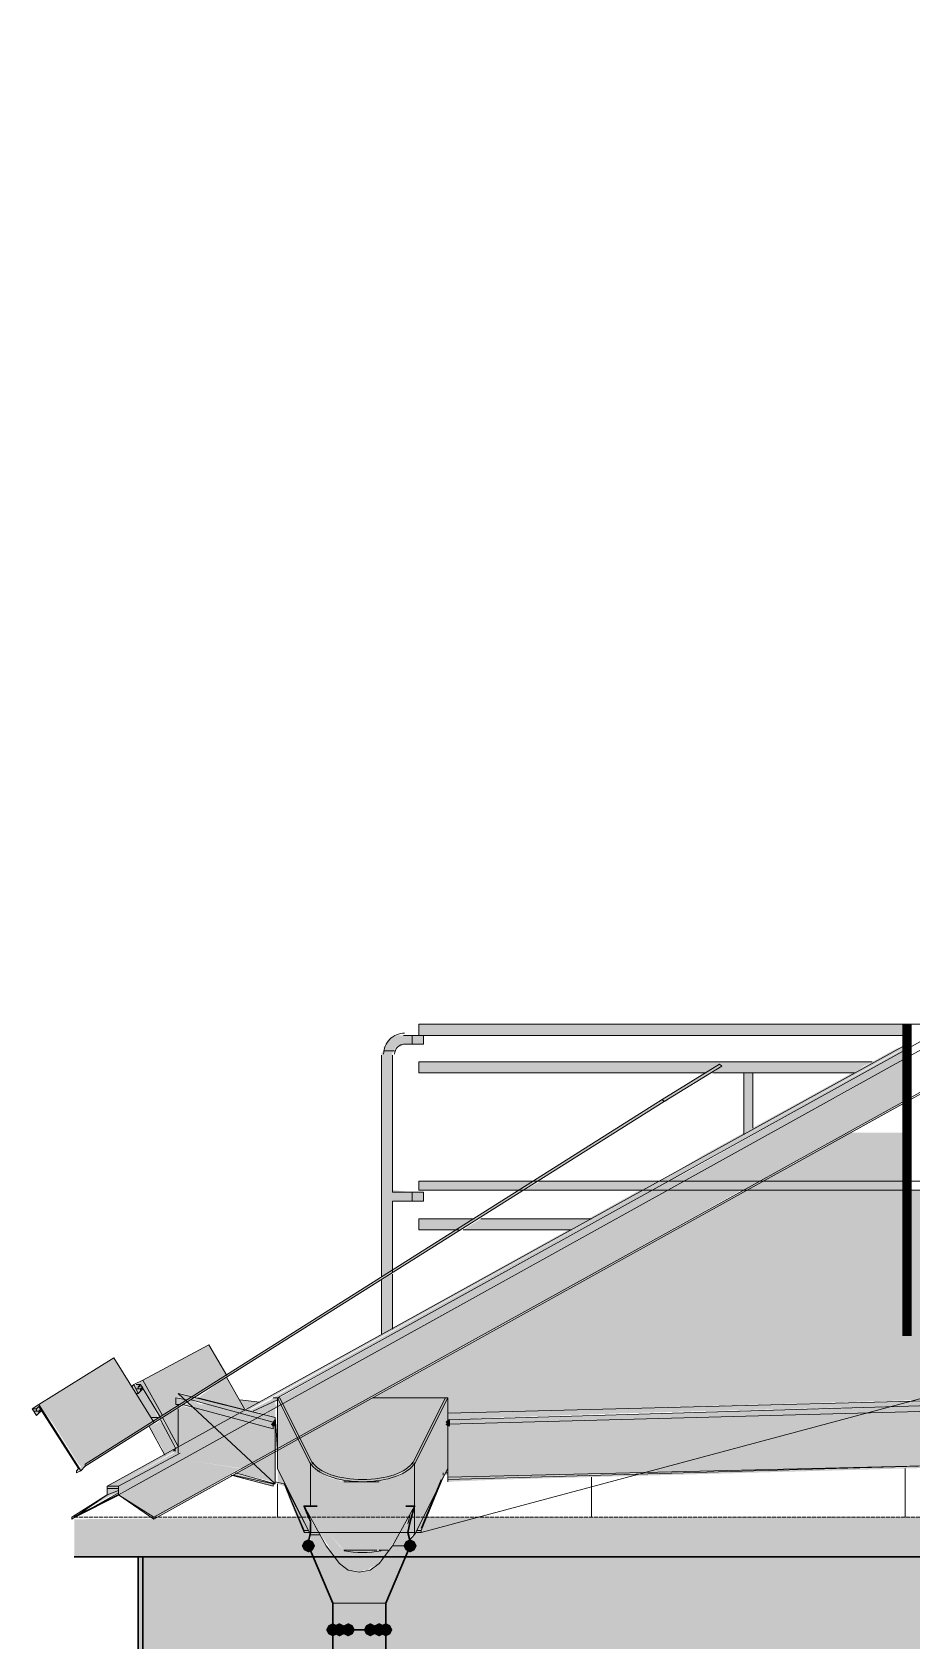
# Model space of a CAD drawing. Header units: millimetres. Extents: x -11345 to 411485, y -9810 to 73012.
# Drawn here: x 332260 to 333945, y 15204 to 18286 of the extents above; entities that cross this region are included whole.
import ezdxf

# ---------------------------------------------------------------- set-up
doc = ezdxf.new("R2010")
doc.units = ezdxf.units.MM
doc.linetypes.add('PDF_IMPORT', pattern=[1, 0.8, -0.2])
for name, color, linetype, true_color in [('PDF _Антураж', 7, 'Continuous', 0xb7c0ca), ('PDF _Крыша', 9, 'Continuous', 0x808080), ('PDF _Обобщенные модели', 7, 'Continuous', 0xb5bcbf), ('PDF _Ограждение', 7, 'Continuous', 0x7f7f7f), ('PDF _Стены штриховка поверхности', 7, 'Continuous', 0xcacbcc)]:
    doc.layers.add(name, color=color, linetype=linetype, true_color=true_color)
doc.layers.add('PDF _Крыша штриховка', color=7, linetype='Continuous')
doc.layers.add('PDF _Линии', color=7, linetype='Continuous')

msp = doc.modelspace()

# ---------------------------------------------------------------- hatches: boundary and pattern name
at = {"layer": 'PDF _Антураж', "transparency": 33554687}
h = msp.add_hatch(color=256, dxfattribs=at)
h.paths.add_polyline_path([(334275.30888, 15614.46014), (334262.60977, 15610.22711), (334292.24104, 15622.92622), (334461.56257, 15703.35395), (334465.79561, 15703.35395)])
h.paths.add_polyline_path([(334454.44032, 15714.03733), (334454.89779, 15714.25177), (334457.32953, 15711.82003), (334457.32953, 15709.70351)], flags=0)
h.paths.add_polyline_path([(334258.37673, 15622.92622), (334266.84281, 15627.15926), (334317.63927, 15652.55749), (334347.27054, 15665.25661), (334348.68155, 15665.82101)], flags=0)
h.paths.add_polyline_path([(334365.15608, 15673.64641), (334004.39443, 15665.25661), (333056.19384, 15639.85838), (334118.68646, 15669.48964), (334135.61862, 15669.48964), (334365.1925, 15673.66371)], flags=0)
h.paths.add_polyline_path([(332848.77496, 15512.86722), (332857.24104, 15508.63419), (332827.60977, 15517.10026), (332806.44458, 15529.79938), (332823.37673, 15521.3333), (332831.84281, 15517.10026), (332844.54192, 15512.86722)], flags=0)
h.paths.add_polyline_path([(332912.27054, 15511.45621), (332920.73661, 15512.86722), (332924.96965, 15512.86722)], flags=0)
h.paths.add_polyline_path([(332933.43573, 15512.86722), (332948.67466, 15515.40705), (332924.96965, 15508.63419)], flags=0)
h.paths.add_polyline_path([(333399.06995, 15639.85838), (333843.53897, 15651.7638), (333056.19384, 15627.15926), (333149.32068, 15631.3923)], flags=0)
h.paths.add_polyline_path([(332772.58027, 15449.37165), (332773.99128, 15445.13861), (332768.81757, 15455.0157)], flags=0)
h.paths.add_polyline_path([(332988.46523, 15542.49849), (332979.99915, 15536.14894), (332984.23219, 15542.49849)], flags=0)
h.paths.add_polyline_path([(333051.7118, 15525.56634), (333056.19384, 15534.03242), (333051.9608, 15525.56634)], flags=0)
h.paths.add_polyline_path([(332958.83396, 15521.3333), (332975.76611, 15529.79938), (332979.99915, 15529.79938), (332958.83396, 15519.21678)], flags=0)
h.paths.add_polyline_path([(334081.67761, 15542.01472), (333991.69531, 15538.26545), (333131.53624, 15514.91272), (333157.78676, 15517.10026), (334026.4667, 15540.68433)], flags=0)
h.paths.add_polyline_path([(334216.04635, 15610.22711), (334177.949, 15588.21531), (334228.74546, 15618.69318), (334249.91065, 15627.15926), (334241.44458, 15622.92622), (334224.51242, 15614.46014)], flags=0)
h.paths.add_polyline_path([(334338.80446, 15504.40115), (334453.09649, 15559.43065), (334525.05815, 15593.29495), (334516.59207, 15614.46014), (334474.26169, 15703.35395), (334470.02865, 15707.58699), (334470.02865, 15716.05307), (334461.56257, 15711.82003), (334465.79561, 15716.05307), (334470.02865, 15716.05307), (334525.05815, 15597.52799), (334525.05815, 15593.29495), (334529.29118, 15597.52799), (334478.49472, 15706.93575), (334525.05815, 15610.22711), (334529.29118, 15597.52799), (334533.52422, 15597.52799), (334563.15549, 15610.22711), (334556.61352, 15623.81427), (334719.77791, 15699.12091), (334999.15844, 15826.11206), (334999.15844, 15830.3451), (334994.9254, 15826.11206), (334908.45048, 15786.80528), (334999.15844, 15830.3451), (334994.9254, 15830.3451), (334889.09944, 15779.54864), (334817.9844, 15745.68433), (334715.54487, 15699.12091), (334556.60436, 15623.8333), (334546.72001, 15644.36233), (334592.78676, 15669.48964), (334740.9431, 15737.21826), (334787.50652, 15758.38345), (334842.53602, 15788.01472), (334999.15844, 15876.90852), (334999.15844, 16067.39525), (333945.13189, 16067.39525), (333945.13189, 15788.01472), (333928.19974, 15788.01472), (333928.19974, 16067.39525), (333627.65402, 16067.39525), (333128.15549, 15788.01472), (333073.12599, 15758.38345), (332920.73661, 15673.72268), (332912.27054, 15669.48964), (332908.0375, 15669.48964), (332772.58027, 15593.29495), (332734.48292, 15669.48964), (332730.24989, 15669.48964), (332793.74546, 15542.49849), (332730.24989, 15665.25661), (332730.24989, 15508.63419), (332742.949, 15504.40115), (332742.949, 15507.0468), (332755.20253, 15481.00804), (332742.949, 15504.40115), (332781.04635, 15415.50734), (332742.949, 15500.16811), (332776.81331, 15415.50734), (332781.04635, 15411.2743), (332789.51242, 15411.2743), (332789.51242, 15415.50734), (332793.74546, 15407.04127), (332793.74546, 15415.50734), (332789.51242, 15436.67253), (332785.27938, 15449.37165), (332781.04635, 15462.07076), (332806.44458, 15462.07076), (332827.60977, 15411.2743), (332857.24104, 15377.41), (332891.10534, 15373.17696), (332920.73661, 15377.41), (332929.20269, 15377.41), (332954.60092, 15411.2743), (332979.99915, 15462.07076), (332992.69826, 15462.07076), (332992.69826, 15457.83773), (332988.46523, 15449.37165), (332979.99915, 15428.20646), (332979.99915, 15398.57519), (332988.46523, 15407.04127), (332992.69826, 15407.04127), (332994.81478, 15411.2743), (333005.39738, 15411.2743), (333005.39738, 15419.74038), (333038.41508, 15500.45031), (333049.47078, 15521.3333), (333056.19384, 15521.3333), (333056.19384, 15508.63419), (333157.78676, 15512.86722), (334089.0552, 15538.26545), (334093.0792, 15542.28945), (334098.69621, 15542.4248), (334025.55962, 15500.16811), (334008.62747, 15491.70203), (334067.89, 15385.87607), (334072.12304, 15381.64304), (334089.0552, 15385.87607), (334309.17319, 15491.70203), (334330.33838, 15500.16811)], flags=0)
h.paths.add_polyline_path([(334503.89295, 15737.21826), (334522.60744, 15694.44229), (334508.12599, 15724.51914)], flags=0)
h.paths.add_polyline_path([(332549.54707, 15655.4727), (332550.59964, 15656.13662), (332594.26353, 15644.09141), (332577.86051, 15648.32445), (332552.46228, 15652.55749)])
h.paths.add_polyline_path([(332472.03455, 15686.4218), (332472.03455, 15687.48006), (332473.44556, 15685.01078)], flags=0)
h.paths.add_polyline_path([(332524.94753, 15601.76103), (332510.13189, 15627.15926), (332510.13189, 15630.61081), (332510.42895, 15630.79819)], flags=0)
h.paths.add_polyline_path([(332488.9667, 15629.69908), (332472.03455, 15656.79053), (332458.27717, 15679.01398), (332459.33543, 15677.95572), (332488.9667, 15631.3923)], flags=0)
h.paths.add_polyline_path([(332548.22924, 15654.64145), (332548.22924, 15652.55749), (332539.76316, 15648.32445), (332523.30134, 15638.9177)], flags=0)
h.paths.add_polyline_path([(332556.62777, 15665.27912), (332556.61692, 15665.27228), (332535.53012, 15669.48964), (332543.9962, 15669.48964)], flags=0)
h.paths.add_polyline_path([(332543.17024, 15656.79053), (332539.76316, 15654.64145), (332539.76316, 15656.79053)], flags=0)
h.paths.add_polyline_path([(332283.66434, 15642.6804), (332298.47997, 15622.92622), (332349.27643, 15542.49849), (332353.50947, 15538.26545), (332353.50947, 15534.03242)], flags=0)
h.paths.add_polyline_path([(332543.46707, 15677.42659), (332543.9962, 15677.95572), (332569.39443, 15673.72268), (332570.70813, 15674.16058), (332569.39443, 15673.33194), (332569.39443, 15673.72268)], flags=0)
h.paths.add_polyline_path([(332691.09428, 15631.3923), (332692.15254, 15631.3923), (332721.78381, 15622.92622)], flags=0)
h.paths.add_polyline_path([(332522.83101, 15644.09141), (332523.82702, 15644.58942), (332519.20269, 15641.67253)], flags=0)
h.paths.add_polyline_path([(332492.25906, 15652.08715), (332501.66582, 15635.62534), (332501.66582, 15631.3923), (332502.90475, 15631.3923), (332499.5493, 15629.27578), (332501.66582, 15631.3923)], flags=0)
h.paths.add_polyline_path([(332577.86051, 15669.48964), (332573.62747, 15669.48964), (332565.16139, 15665.25661), (332595.85092, 15656.79053), (332582.09354, 15656.79053), (332565.16139, 15665.25661), (332556.69531, 15656.79053), (332551.63632, 15656.79053), (332617.67561, 15698.44608)], flags=0)
h.paths.add_polyline_path([(332470.22039, 15690.65484), (332470.88008, 15689.50037), (332467.80151, 15686.4218), (332463.56847, 15686.4218), (332467.80151, 15690.65484)], flags=0)
h.paths.add_polyline_path([(332629.40397, 15705.84397), (333471.0316, 16236.71678), (333475.26464, 16236.71678), (333479.49767, 16240.94982), (333581.09059, 16304.4454), (333576.85756, 16308.67843), (333568.39148, 16304.4454), (333466.79856, 16240.94982), (333462.56552, 16236.71678), (332632.23351, 15712.9689), (332599.0257, 15771.08256), (332488.9667, 15711.82003), (332472.03455, 15703.35395), (332459.33543, 15694.88787), (332455.10239, 15694.88787), (332450.99386, 15690.77934), (332417.00505, 15745.68433), (332273.08174, 15656.79053), (332264.61567, 15652.55749), (332260.38263, 15648.32445), (332264.61567, 15644.09141), (332264.61567, 15639.85838), (332268.84871, 15635.62534), (332277.31478, 15644.09141), (332277.31478, 15645.97276), (332349.27643, 15534.03242), (332345.0434, 15529.79938), (332345.0434, 15525.56634), (332353.50947, 15529.79938), (332361.97555, 15538.26545), (332370.44163, 15542.49849), (332508.01537, 15629.27578), (332505.89885, 15627.15926), (332511.82511, 15616.99997), (332505.89885, 15622.92622), (332505.89885, 15627.15926), (332501.66582, 15622.92622), (332484.73366, 15614.46014), (332510.13189, 15572.12976), (332510.13189, 15567.89672), (332514.36493, 15559.43065), (332527.06405, 15567.89672), (332535.53012, 15572.12976), (332520.71449, 15601.76103), (332535.53012, 15576.3628), (332535.53012, 15572.12976), (332531.29708, 15567.89672), (332539.76316, 15567.89672), (332539.76316, 15563.66368), (332543.9962, 15567.89672), (332552.46228, 15550.96457), (332662.52127, 15534.03242), (332662.52127, 15529.79938), (332649.82216, 15525.56634), (332721.78381, 15508.63419), (332726.01685, 15504.40115), (332726.01685, 15508.63419), (332726.01685, 15631.3923), (332655.86936, 15650.74333), (332666.75431, 15648.32445), (332670.98735, 15648.32445), (332696.38558, 15661.02357), (332658.28823, 15665.25661), (332658.28823, 15663.14009), (332654.0552, 15669.48964), (332637.12304, 15703.35395), (332632.89, 15707.58699)], flags=0)
h.paths.add_polyline_path([(332620.9379, 15705.84397), (332610.49587, 15699.25746), (332615.95785, 15703.35395)], flags=0)
h.paths.add_polyline_path([(332721.78381, 15500.16811), (332726.01685, 15504.40115), (332658.28823, 15521.3333), (332649.82216, 15525.56634), (332645.58912, 15521.3333), (332641.35608, 15521.3333), (332704.85166, 15504.40115)])
h.paths.add_polyline_path([(332742.949, 15504.40115), (332726.01685, 15508.63419), (332730.24989, 15504.40115), (332742.949, 15500.16811)])
for color, points in [(256, [(333928.19974, 16177.45425), (333822.37378, 16177.45425), (333720.78086, 16118.19171), (333661.51832, 16084.3274), (333928.19974, 16084.3274)]), (7, [(333060.42688, 15622.92622), (333060.42688, 15627.15926), (333056.19384, 15627.15926), (333051.9608, 15622.92622), (333056.19384, 15618.69318), (333060.42688, 15618.69318)]), (7, [(332726.01685, 15618.69318), (332726.01685, 15622.92622), (332721.78381, 15622.92622), (332717.55077, 15618.69318), (332721.78381, 15614.46014), (332726.01685, 15614.46014)]), (7, [(333060.42688, 15618.69318), (333060.42688, 15622.92622), (333056.19384, 15622.92622), (333051.9608, 15618.69318), (333056.19384, 15614.46014), (333060.42688, 15614.46014)])]:
    msp.add_hatch(color=color, dxfattribs=at).paths.add_polyline_path(points)
at = {"layer": 'PDF _Крыша', "transparency": 33554559}
for points in [[(332768.34723, 15436.67253), (332768.34723, 15440.90557), (332340.81036, 15436.67253), (332340.81036, 15364.71088), (332802.21154, 15364.71088), (332789.51242, 15385.87607), (332793.74546, 15402.80823), (332793.74546, 15407.04127), (332789.51242, 15411.2743), (332781.04635, 15411.2743)], [(333962.06405, 15440.90557), (333013.86346, 15440.90557), (333005.39738, 15411.2743), (332992.69826, 15411.2743), (332992.69826, 15407.04127), (332979.99915, 15398.57519), (332984.23219, 15394.34215), (332984.23219, 15385.87607), (332975.76611, 15364.71088), (334004.39443, 15364.71088), (333991.69531, 15385.87607), (333991.69531, 15390.10911), (333987.46228, 15394.34215), (333987.46228, 15398.57519), (333978.9962, 15407.04127), (333978.9962, 15411.2743)]]:
    msp.add_hatch(color=256, dxfattribs=at).paths.add_polyline_path(points)
at = {"layer": 'PDF _Линии', "transparency": 33554559}
for points in [[(332802.21154, 15385.87607), (332797.9785, 15394.34215), (332789.51242, 15398.57519), (332781.04635, 15394.34215), (332776.81331, 15385.87607), (332781.04635, 15377.41), (332789.51242, 15373.17696), (332797.9785, 15377.41)], [(332996.9313, 15385.87607), (332992.69826, 15394.34215), (332984.23219, 15398.57519), (332975.76611, 15394.34215), (332971.53307, 15385.87607), (332975.76611, 15377.41), (332984.23219, 15373.17696), (332992.69826, 15377.41)], [(332848.77496, 15225.02062), (332844.54192, 15233.48669), (332836.07584, 15237.71973), (332827.60977, 15233.48669), (332823.37673, 15225.02062), (332827.60977, 15216.55454), (332836.07584, 15212.3215), (332844.54192, 15216.55454)], [(332861.47407, 15225.02062), (332857.24104, 15233.48669), (332848.77496, 15237.71973), (332840.30888, 15233.48669), (332836.07584, 15225.02062), (332840.30888, 15216.55454), (332848.77496, 15212.3215), (332857.24104, 15216.55454)], [(332878.40623, 15225.02062), (332874.17319, 15233.48669), (332865.70711, 15237.71973), (332857.24104, 15233.48669), (332853.008, 15225.02062), (332857.24104, 15216.55454), (332865.70711, 15212.3215), (332874.17319, 15216.55454)], [(332920.73661, 15225.02062), (332916.50357, 15233.48669), (332908.0375, 15237.71973), (332899.57142, 15233.48669), (332895.33838, 15225.02062), (332899.57142, 15216.55454), (332908.0375, 15212.3215), (332916.50357, 15216.55454)], [(332937.66877, 15225.02062), (332933.43573, 15233.48669), (332924.96965, 15237.71973), (332916.50357, 15233.48669), (332912.27054, 15225.02062), (332916.50357, 15216.55454), (332924.96965, 15212.3215), (332933.43573, 15216.55454)], [(332950.36788, 15225.02062), (332946.13484, 15233.48669), (332937.66877, 15237.71973), (332929.20269, 15233.48669), (332924.96965, 15225.02062), (332929.20269, 15216.55454), (332937.66877, 15212.3215), (332946.13484, 15216.55454)], [(332950.36788, 15225.02062), (332946.13484, 15233.48669), (332937.66877, 15237.71973), (332929.20269, 15233.48669), (332924.96965, 15225.02062), (332929.20269, 15216.55454), (332937.66877, 15212.3215), (332946.13484, 15216.55454)]]:
    msp.add_hatch(color=256, dxfattribs=at).paths.add_polyline_path(points)
at = {"layer": 'PDF _Обобщенные модели', "transparency": 33554559}
h = msp.add_hatch(color=256, dxfattribs=at)
h.paths.add_polyline_path([(332933.43573, 15047.23301), (332933.43573, 15042.99997), (332937.66877, 15047.23301), (332937.66877, 15055.69908)])
h.paths.add_polyline_path([(332844.54192, 15034.53389), (332844.54192, 15040.88345), (332848.77496, 15034.53389), (332852.16139, 15027.76103), (332848.77496, 15030.30085)])
h.paths.add_polyline_path([(332929.20269, 15030.30085), (332924.96965, 15021.83478), (332924.96965, 15026.06781)], flags=0)
h.paths.add_polyline_path([(332912.27054, 15013.3687), (332905.92098, 15011.25218), (332908.0375, 15013.3687)], flags=0)
h.paths.add_polyline_path([(332929.20269, -293.29797), (332924.96965, -293.29797), (332920.73661, -289.06493), (332920.73661, -286.94841), (332924.96965, -289.06493)], flags=0)
h.paths.add_polyline_path([(332861.47407, 15013.3687), (332865.70711, 15013.3687), (332874.17319, 15009.13566)], flags=0)
h.paths.add_polyline_path([(332844.54192, 15017.60174), (332848.77496, 15013.3687), (332848.77496, 15009.13566), (332853.008, 15009.13566), (332857.24104, 15004.90262), (332848.77496, 15009.13566), (332844.54192, 15013.3687)], flags=0)
h.paths.add_polyline_path([(332869.94015, 15017.60174), (332878.40623, 15017.60174), (332886.87231, 15013.3687)], flags=0)
h.paths.add_polyline_path([(332920.73661, 15026.06781), (332920.73661, 15021.83478), (332924.96965, 15013.3687), (332924.96965, 15009.13566), (332920.73661, 15004.90262), (332912.27054, 15000.66958), (332903.80446, 14996.43655), (332916.50357, 15004.90262), (332920.73661, 15009.13566), (332924.96965, 15009.13566), (332920.73661, 15013.3687), (332920.73661, 15021.83478), (332916.50357, 15017.60174), (332916.50357, 15021.83478)], flags=0)
h.paths.add_polyline_path([(332929.20269, 15360.47784), (332924.96965, 15352.01177), (332908.0375, 15339.31265), (332886.87231, 15335.07961), (332876.28971, 15339.31265), (332878.40623, 15339.31265), (332886.87231, 15335.07961), (332895.33838, 15339.31265), (332903.80446, 15339.31265), (332908.0375, 15343.54569), (332924.96965, 15352.01177), (332924.96965, 15356.24481)], flags=0)
h.paths.add_polyline_path([(332941.9018, 15375.71678), (332941.9018, 15377.41), (332956.01193, 15397.16418), (332950.36788, 15385.87607)], flags=0)
h.paths.add_polyline_path([(332793.74546, 15428.20646), (332793.74546, 15394.34215), (332789.51242, 15385.87607), (332793.74546, 15377.41), (332802.21154, 15356.24481), (332810.67761, 15343.54569), (332814.91065, 15335.07961), (332840.30888, 15275.81708), (332840.30888, 15225.02062), (332836.07584, 15225.02062), (332836.07584, 15182.69023), (332840.30888, 15051.46604), (332840.30888, 15047.23301), (332836.07584, 15055.69908), (332836.07584, 15047.23301), (332840.30888, 15042.99997), (332840.30888, 15034.53389), (332836.07584, 15047.23301), (332836.07584, 6098.58994), (332840.30888, 5497.49849), (332836.07584, 5497.49849), (332836.07584, 4341.87902), (332840.30888, 4337.64599), (332848.77496, 4337.64599), (332844.54192, 4320.71383), (332848.77496, 4320.71383), (332844.54192, 4316.48079), (332836.07584, 4316.48079), (332836.07584, 244.2979), (332891.10534, 244.2979), (332903.80446, 231.59879), (332903.80446, 214.66663), (332899.57142, 210.4336), (332891.10534, 206.20056), (332891.10534, 201.96752), (332903.80446, 201.96752), (332903.80446, -382.19177), (332908.0375, -377.95873), (332912.27054, -377.95873), (332924.96965, -365.25962), (332929.20269, -361.02658), (332937.66877, -344.09443), (332937.66877, -335.62835), (332933.43573, -322.92924), (332937.66877, -331.39531), (332937.66877, 4316.48079), (332929.20269, 4316.48079), (332924.96965, 4320.71383), (332929.20269, 4320.71383), (332924.96965, 4337.64599), (332933.43573, 4337.64599), (332937.66877, 4341.87902), (332937.66877, 15038.76693), (332933.43573, 15038.76693), (332935.97555, 15033.68728), (332933.43573, 15026.06781), (332933.43573, 15038.76693), (332929.20269, 15034.53389), (332933.43573, 15051.46604), (332937.66877, 15064.16516), (332937.66877, 15106.49554), (332933.43573, 15182.69023), (332937.66877, 15182.69023), (332937.66877, 15275.81708), (332963.067, 15335.07961), (332963.067, 15339.31265), (332971.53307, 15352.01177), (332971.53307, 15360.47784), (332984.23219, 15385.87607), (332979.99915, 15402.80823), (332979.99915, 15428.20646), (332984.23219, 15445.13861), (332975.76611, 15428.20646), (332967.30003, 15415.50734), (332967.30003, 15411.2743), (332963.067, 15407.04127), (332963.067, 15411.2743), (332988.46523, 15453.60469), (332992.69826, 15462.07076), (332975.76611, 15462.07076), (332971.53307, 15453.60469), (332954.60092, 15411.2743), (332950.36788, 15407.04127), (332924.96965, 15377.41), (332891.10534, 15373.17696), (332861.47407, 15377.41), (332857.24104, 15377.41), (332848.77496, 15385.87607), (332827.60977, 15411.2743), (332806.44458, 15462.07076), (332781.04635, 15462.07076), (332810.67761, 15411.2743), (332827.60977, 15385.87607), (332831.84281, 15377.41), (332836.07584, 15373.17696), (332840.30888, 15366.8274), (332831.84281, 15377.41), (332823.37673, 15385.87607), (332819.14369, 15394.34215), (332810.67761, 15407.04127), (332806.44458, 15415.50734), (332797.9785, 15428.20646), (332785.27938, 15449.37165)], flags=0)
at = {"layer": 'PDF _Ограждение', "true_color": 0xa0a8af, "transparency": 33554559}
for points in [[(333009.63042, 16063.16221), (332988.46523, 16063.16221), (332950.36788, 16067.39525), (332950.36788, 16329.84363), (332954.60092, 16334.07666), (332954.60092, 16338.3097), (332958.83396, 16342.54274), (332967.30003, 16342.54274), (332971.53307, 16346.77578), (333009.63042, 16346.77578), (333009.63042, 16363.70793), (332958.83396, 16363.70793), (332950.36788, 16359.47489), (332941.9018, 16355.24186), (332937.66877, 16346.77578), (332937.66877, 16342.54274), (332933.43573, 16342.54274), (332933.43573, 16334.07666), (332929.20269, 16329.84363), (332929.20269, 15902.30675), (332941.9018, 15906.53979), (332950.36788, 15910.77283), (332950.36788, 16046.23006), (333009.63042, 16046.23006)], [(333868.9372, 16312.91147), (333001.16434, 16312.91147), (333001.16434, 16291.74628), (333551.45933, 16291.74628), (333576.85756, 16308.67843), (333581.09059, 16304.4454), (333564.15844, 16291.74628), (333623.42098, 16291.74628), (333623.42098, 16173.22121), (333640.35313, 16185.92032), (333640.35313, 16291.74628), (333835.07289, 16291.74628), (333852.00505, 16304.4454), (333860.47113, 16308.67843)], [(333225.51537, 16084.3274), (333001.16434, 16084.3274), (333001.16434, 16067.39525), (333191.65107, 16067.39525)], [(333928.19974, 16084.3274), (333233.98145, 16084.3274), (333204.35018, 16067.39525), (333928.19974, 16067.39525)], [(333106.9903, 16012.36575), (333001.16434, 16012.36575), (333001.16434, 15991.20056), (333077.35903, 15991.20056)], [(333331.34133, 16012.36575), (333119.68941, 16012.36575), (333085.82511, 15991.20056), (333293.24399, 15991.20056)], [(332950.36788, 15800.71383), (332950.36788, 15906.53979), (332941.9018, 15902.30675), (332929.20269, 15893.84068), (332929.20269, 15792.24776)]]:
    msp.add_hatch(color=253, dxfattribs=at).paths.add_polyline_path(points)
at = {"layer": 'PDF _Ограждение', "true_color": 0x373f43, "transparency": 33554559}
msp.add_hatch(color=149, dxfattribs=at).paths.add_polyline_path([(333928.19974, 16384.87312), (333001.16434, 16384.87312), (333001.16434, 16363.70793), (333928.19974, 16363.70793)])
at = {"layer": 'PDF _Ограждение', "true_color": 0xb5bcbf, "transparency": 33554559}
h = msp.add_hatch(color=9, dxfattribs=at)
h.paths.add_polyline_path([(333746.17909, 16135.12386), (333928.19974, 16236.71678), (333928.19974, 16317.14451), (333801.20859, 16245.18286), (333789.92049, 16239.53881), (333928.19974, 16317.14451), (333928.19974, 16338.3097), (333915.50062, 16329.84363), (333559.9254, 16135.12386), (333928.19974, 16338.3097), (333928.19974, 16342.54274), (333915.50062, 16338.3097), (333547.22629, 16135.12386), (333462.56552, 16084.3274), (333483.73071, 16084.3274), (333568.39148, 16135.12386), (333732.13656, 16223.73884), (333483.73071, 16084.3274), (333657.28528, 16084.3274)])
h.paths.add_polyline_path([(333928.19974, 16232.48374), (333923.9667, 16232.48374), (333657.28528, 16084.3274), (333661.51832, 16084.3274)])
h = msp.add_hatch(color=9, dxfattribs=at)
h.paths.add_polyline_path([(332726.01685, 15663.14009), (332730.24989, 15665.25661), (332730.24989, 15669.48964), (333445.63337, 16067.39525), (333437.16729, 16067.39525), (332721.78381, 15669.48964), (332717.55077, 15665.25661), (332675.22039, 15644.09141), (332683.68646, 15644.09141), (332700.61862, 15639.85838), (332704.85166, 15635.62534), (332704.85166, 15639.85838), (332713.31773, 15644.09141), (332730.24989, 15652.55749), (332726.01685, 15656.79053)])
h.paths.add_polyline_path([(332772.58027, 15593.29495), (333627.65402, 16067.39525), (333623.42098, 16067.39525), (332941.34206, 15687.33138), (333619.18794, 16067.39525), (333475.26464, 16067.39525), (332755.20586, 15665.98317), (332759.88115, 15669.48964), (333475.26464, 16067.39525), (333445.63337, 16067.39525), (332734.48292, 15669.48964), (332738.71596, 15656.79053)])
h.paths.add_polyline_path([(333437.16729, 16067.39525), (333424.46818, 16067.39525), (332670.98735, 15648.32445), (332675.22039, 15644.09141), (332679.45343, 15648.32445)])
h = msp.add_hatch(color=9, dxfattribs=at)
h.paths.add_polyline_path([(332730.24989, 15572.12976), (332726.01685, 15631.3923), (332726.01685, 15567.89672)])
h.paths.add_polyline_path([(332726.01685, 15631.3923), (332726.01685, 15652.55749), (332704.85166, 15635.62534)])
h = msp.add_hatch(color=9, dxfattribs=at)
h.paths.add_polyline_path([(332527.9793, 15555.0832), (332522.83101, 15550.96457), (332425.47113, 15500.16811)])
h.paths.add_polyline_path([(332552.46228, 15550.96457), (332543.9962, 15567.89672), (332539.76316, 15564.51029), (332539.76316, 15567.89672), (332535.53012, 15567.89672), (332531.29708, 15563.66368), (332417.00505, 15500.16811), (332535.53012, 15567.89672), (332531.29708, 15572.12976), (332531.29708, 15567.89672), (332527.06405, 15567.89672), (332404.30593, 15500.16811), (332404.30593, 15483.23596), (332400.07289, 15483.23596), (332336.57732, 15440.90557), (332340.81036, 15440.90557), (332361.97555, 15455.0157), (332412.77201, 15483.23596), (332425.47113, 15487.46899), (332425.47113, 15483.23596), (332429.70416, 15487.46899), (332455.10239, 15500.16811), (332425.47113, 15483.23596), (332493.19974, 15440.90557), (332493.19974, 15436.67253), (332497.43278, 15440.90557), (332662.52127, 15529.79938), (332662.52127, 15534.03242), (332658.28823, 15529.79938), (332543.22656, 15467.84309), (332569.39443, 15483.23596), (332658.28823, 15534.03242)], flags=0)
at = {"layer": 'PDF _Стены штриховка поверхности', "true_color": 0xfbfbf4, "transparency": 33554687}
msp.add_hatch(color=7, dxfattribs=at).paths.add_polyline_path([(332522.83101, 14611.23006), (332450.86936, 14611.23006), (332450.86936, 14564.66663), (332472.03455, 14564.66663), (332472.03455, 14293.75218), (332501.66582, 14293.75218), (332501.66582, 12299.99112), (332569.39443, 12312.69023), (332573.62747, 14344.54864), (332573.62747, 12329.62239), (332836.07584, 12329.62239), (332836.07584, 15225.02062), (332840.30888, 15225.02062), (332840.30888, 15275.81708), (332802.21154, 15364.71088), (332463.56847, 15364.71088), (332463.56847, 15161.52504), (332480.50062, 15161.52504), (332480.50062, 15064.16516), (332501.66582, 15064.16516), (332501.66582, 14962.57224), (332522.83101, 14962.57224)])
h = msp.add_hatch(color=7, dxfattribs=at)
h.paths.add_polyline_path([(334448.86346, 12291.52504), (334448.86346, 12312.69023), (334436.16434, 12308.4572), (334427.69826, 12308.4572), (334398.067, 12304.22416), (334398.067, 12291.52504)])
h.paths.add_polyline_path([(334448.86346, 14611.23006), (334398.067, 14611.23006), (334398.067, 14962.57224), (334381.13484, 14962.57224), (334381.13484, 15064.16516), (334359.96965, 15064.16516), (334359.96965, 15161.52504), (334338.80446, 15161.52504), (334338.80446, 15195.38935), (334220.27938, 15225.02062), (334177.949, 15237.71973), (334152.55077, 15225.02062), (334084.82216, 15195.38935), (334025.55962, 15161.52504), (334012.86051, 15157.292), (334012.86051, 15352.01177), (334004.39443, 15364.71088), (332975.76611, 15364.71088), (332967.30003, 15352.01177), (332937.66877, 15275.81708), (332937.66877, 12329.62239), (333022.32953, 12329.62239), (333022.32953, 12278.82593), (332937.66877, 12278.82593), (332937.66877, 4379.97637), (332975.76611, 4379.97637), (332975.76611, 4346.11206), (333475.26464, 4346.11206), (333475.26464, 4379.97637), (334448.86346, 4379.97637), (334448.86346, 11483.01472), (334398.067, 11483.01472), (334398.067, 12134.90262), (334364.20269, 12134.90262), (334364.20269, 12299.99112), (334355.73661, 12295.75808), (334359.96965, 12291.52504), (334359.96965, 12283.05897), (334355.73661, 12283.05897), (334355.73661, 12278.82593), (333424.46818, 12278.82593), (333420.23514, 12291.52504), (333420.23514, 14293.75218), (333424.46818, 14293.75218), (333424.46818, 14492.70498), (333428.70121, 14492.70498), (333424.46818, 14293.75218), (333424.46818, 12329.62239), (334427.69826, 12329.62239), (334427.69826, 12308.4572), (334444.63042, 12312.69023), (334448.86346, 12312.69023)])

# ---------------------------------------------------------------- linework, layer by layer
at = {"layer": 'PDF _Антураж', "color": 7, "lineweight": 18}
for points in [[(333576.85756, 16308.67843), (333581.09059, 16304.4454), (333471.0316, 16236.71678), (332361.97555, 15538.26545), (332361.97555, 15542.49849), (333466.79856, 16240.94982)], [(332632.89, 15707.58699), (332666.75431, 15648.32445)]]:
    msp.add_lwpolyline(points, close=True, dxfattribs=at)
for points in [[(333471.0316, 16236.71678), (333466.79856, 16240.94982)], [(332599.0257, 15771.08256), (332632.89, 15711.82003), (332599.0257, 15771.08256), (332472.03455, 15703.35395), (332455.10239, 15694.88787), (332463.56847, 15677.95572), (332467.80151, 15682.18876), (332472.03455, 15686.4218)], [(332493.19974, 15622.92622), (332417.00505, 15745.68433), (332273.08174, 15656.79053), (332260.38263, 15648.32445), (332268.84871, 15635.62534), (332273.08174, 15639.85838), (332277.31478, 15644.09141)], [(332455.10239, 15694.88787), (332450.86936, 15690.65484)], [(332467.80151, 15686.4218), (332463.56847, 15686.4218), (332463.56847, 15690.65484), (332467.80151, 15694.88787), (332505.89885, 15631.3923)], [(332472.03455, 15690.65484), (332467.80151, 15686.4218), (332467.80151, 15682.18876)], [(332510.13189, 15635.62534), (332472.03455, 15703.35395)], [(332353.50947, 15529.79938), (332273.08174, 15656.79053)], [(332463.56847, 15677.95572), (332459.33543, 15677.95572)], [(332543.9962, 15656.79053), (332535.53012, 15656.79053), (332535.53012, 15669.48964), (332556.69531, 15665.25661)], [(332539.76316, 15652.55749), (332539.76316, 15656.79053)], [(332548.22924, 15656.79053), (332721.78381, 15610.22711), (332721.78381, 15614.46014), (332721.78381, 15618.69318), (332721.78381, 15622.92622), (332726.01685, 15627.15926), (332726.01685, 15504.40115)], [(332565.16139, 15665.25661), (332721.78381, 15622.92622), (332721.78381, 15610.22711)], [(332696.38558, 15661.02357), (332658.28823, 15665.25661)], [(332793.74546, 15432.4395), (332793.74546, 15407.04127), (332730.24989, 15534.03242), (332730.24989, 15669.48964), (332734.48292, 15669.48964), (332797.9785, 15542.49849)], [(332793.74546, 15462.07076), (332793.74546, 15542.49849), (332730.24989, 15669.48964)], [(332988.46523, 15542.49849), (333051.9608, 15669.48964), (333056.19384, 15669.48964), (333056.19384, 15534.03242), (332992.69826, 15407.04127), (332992.69826, 15457.83773)], [(332992.69826, 15462.07076), (332992.69826, 15542.49849), (333056.19384, 15669.48964)], [(334368.43573, 15673.72268), (333056.19384, 15639.85838), (333056.19384, 15517.10026), (333056.19384, 15512.86722), (334093.28823, 15542.49849)], [(334347.27054, 15665.25661), (333056.19384, 15627.15926), (333056.19384, 15639.85838)], [(332273.08174, 15644.09141), (332268.84871, 15644.09141), (332268.84871, 15648.32445), (332273.08174, 15652.55749), (332349.27643, 15534.03242), (332345.0434, 15529.79938), (332345.0434, 15525.56634), (332353.50947, 15529.79938), (332361.97555, 15538.26545)], [(332277.31478, 15648.32445), (332273.08174, 15644.09141), (332273.08174, 15639.85838)], [(332505.89885, 15627.15926), (332535.53012, 15572.12976), (332531.29708, 15567.89672), (332535.53012, 15567.89672)], [(332539.76316, 15576.3628), (332510.13189, 15631.3923)], [(332539.76316, 15563.66368), (332539.76316, 15648.32445)], [(334317.63927, 15652.55749), (333056.19384, 15618.69318), (333056.19384, 15627.15926)], [(334101.75431, 15542.49849), (333056.19384, 15517.10026), (333056.19384, 15631.3923), (333056.19384, 15627.15926), (333056.19384, 15622.92622), (333056.19384, 15618.69318)], [(332514.36493, 15559.43065), (332484.73366, 15614.46014)], [(332645.58912, 15521.3333), (332721.78381, 15504.40115), (332721.78381, 15500.16811), (332641.35608, 15521.3333)], [(332649.82216, 15525.56634), (332726.01685, 15504.40115), (332721.78381, 15504.40115)], [(332726.01685, 15508.63419), (332742.949, 15504.40115), (332781.04635, 15415.50734), (332789.51242, 15415.50734)], [(332996.9313, 15415.50734), (333005.39738, 15415.50734), (333047.72776, 15517.10026)], [(333047.72776, 15521.3333), (333047.72776, 15525.56634)], [(333051.9608, 15525.56634), (333056.19384, 15525.56634)], [(333056.19384, 15508.63419), (333056.19384, 15512.86722)], [(332781.04635, 15411.2743), (332781.04635, 15415.50734)], [(333005.39738, 15411.2743), (333005.39738, 15415.50734)]]:
    msp.add_lwpolyline(points, dxfattribs=at)
at = {"layer": 'PDF _Антураж', "color": 7, "lineweight": 18, "ltscale": 6.649474}
msp.add_lwpolyline([(334766.34133, 15724.51914), (335625.64812, 16113.95867), (333005.39738, 15411.2743), (332781.04635, 15411.2743), (332742.949, 15504.40115)], dxfattribs=at)
at = {"layer": 'PDF _Антураж', "lineweight": 0}
for points in [[(332467.80151, 15694.88787), (332459.33543, 15694.88787), (332467.80151, 15694.88787)], [(332463.56847, 15686.4218), (332459.33543, 15686.4218), (332463.56847, 15686.4218)], [(332467.80151, 15690.65484), (332463.56847, 15690.65484), (332467.80151, 15690.65484)], [(332472.03455, 15686.4218), (332467.80151, 15686.4218), (332472.03455, 15686.4218)], [(333051.9608, 15669.48964), (332912.27054, 15669.48964), (333051.9608, 15669.48964)], [(332268.84871, 15648.32445), (332260.38263, 15648.32445), (332268.84871, 15648.32445)], [(332268.84871, 15644.09141), (332264.61567, 15644.09141), (332268.84871, 15644.09141)], [(332277.31478, 15644.09141), (332273.08174, 15644.09141), (332277.31478, 15644.09141)], [(332277.31478, 15644.09141), (332273.08174, 15644.09141), (332277.31478, 15644.09141)], [(332501.66582, 15631.3923), (332488.9667, 15631.3923), (332501.66582, 15631.3923)], [(332539.76316, 15631.3923), (332539.76316, 15648.32445), (332539.76316, 15631.3923)], [(332742.949, 15508.63419), (332730.24989, 15534.03242), (332742.949, 15508.63419)], [(332992.69826, 15529.79938), (332992.69826, 15542.49849), (332992.69826, 15529.79938)], [(332726.01685, 15504.40115), (332726.01685, 15504.40115), (332726.01685, 15504.40115)], [(332726.01685, 15504.40115), (332726.01685, 15504.40115), (332726.01685, 15504.40115)], [(332789.51242, 15415.50734), (332742.949, 15504.40115), (332789.51242, 15415.50734)], [(332810.67761, 15529.79938), (332806.44458, 15529.79938), (332810.67761, 15529.79938)], [(332924.96965, 15508.63419), (332857.24104, 15508.63419), (332924.96965, 15508.63419)], [(332924.96965, 15508.63419), (332861.47407, 15508.63419), (332924.96965, 15508.63419)], [(333005.39738, 15419.74038), (333043.49472, 15512.86722), (333005.39738, 15419.74038)], [(332954.60092, 15411.2743), (332827.60977, 15411.2743), (332954.60092, 15411.2743)], [(332793.74546, 15407.04127), (332793.74546, 15407.04127), (332793.74546, 15407.04127)], [(332793.74546, 15407.04127), (332793.74546, 15407.04127), (332793.74546, 15407.04127)], [(332793.74546, 15407.04127), (332793.74546, 15407.04127), (332793.74546, 15407.04127)], [(332920.73661, 15377.41), (332857.24104, 15377.41), (332920.73661, 15377.41)]]:
    msp.add_lwpolyline(points, dxfattribs=at)
at = {"layer": 'PDF _Антураж', "color": 7, "lineweight": 18, "ltscale": 1.529816}
msp.add_lwpolyline([(332577.86051, 15669.48964), (332726.01685, 15631.3923), (332539.76316, 15677.95572), (332726.01685, 15504.40115), (332726.01685, 15631.3923)], dxfattribs=at)
at = {"layer": 'PDF _Антураж', "lineweight": 0}
for points in [[(332539.76316, 15656.79053), (332539.76316, 15656.79053), (332539.76316, 15656.79053)], [(332543.9962, 15656.79053), (332543.9962, 15656.79053), (332543.9962, 15656.79053)], [(332539.76316, 15648.32445), (332539.76316, 15648.32445), (332539.76316, 15648.32445)], [(332666.75431, 15648.32445), (332666.75431, 15648.32445), (332666.75431, 15648.32445)], [(332721.78381, 15622.92622), (332721.78381, 15622.92622), (332721.78381, 15622.92622)], [(332992.69826, 15542.49849), (332992.69826, 15542.49849), (332992.69826, 15542.49849)], [(332726.01685, 15504.40115), (332726.01685, 15504.40115), (332726.01685, 15504.40115)], [(332721.78381, 15500.16811), (332721.78381, 15500.16811), (332721.78381, 15500.16811)], [(332721.78381, 15500.16811), (332721.78381, 15500.16811), (332721.78381, 15500.16811)], [(332793.74546, 15428.20646), (332793.74546, 15428.20646), (332793.74546, 15428.20646)]]:
    msp.add_lwpolyline(points, close=True, dxfattribs=at)
at = {"layer": 'PDF _Антураж', "color": 7, "lineweight": 18}
for centre, radius, start, end in [((332822.53633, 15426.15902), 33.99084, 209.68193675, 214.02678679), ((332893.22186, 15588.80638), 215.62943, 260.49915801, 279.500842)]:
    msp.add_arc(centre, radius, start, end, dxfattribs=at)
for points in [[(332793.00551, 15544.7845), (332805.10108, 15523.46842), (332846.22439, 15508.63419), (332893.22186, 15508.63419)], [(332797.11866, 15545.83863), (332808.75125, 15526.39311), (332848.17555, 15512.86722), (332893.22186, 15512.86722)], [(332893.22186, 15512.86722), (332938.26817, 15512.86722), (332977.69247, 15526.39311), (332989.32506, 15545.83863)], [(332893.22186, 15508.63419), (332940.21934, 15508.63419), (332981.34264, 15523.46842), (332993.43822, 15544.7845)], [(332984.09164, 15398.39744), (332988.13865, 15401.84918), (332991.27623, 15405.52002), (332993.43822, 15409.32727)]]:
    msp.add_open_spline(points, degree=3, dxfattribs=at)
at = {"layer": 'PDF _Крыша', "color": 7, "linetype": 'PDF_IMPORT', "lineweight": 9, "ltscale": 9.482341}
msp.add_lwpolyline([(332340.81036, 15440.90557), (333962.06405, 15440.90557)], dxfattribs=at)
at = {"layer": 'PDF _Крыша', "lineweight": 0}
msp.add_lwpolyline([(332984.23219, 15394.34215), (332984.23219, 15394.34215), (332984.23219, 15394.34215)], dxfattribs=at)
msp.add_lwpolyline([(332984.23219, 15394.34215), (332984.23219, 15394.34215), (332984.23219, 15394.34215)], dxfattribs=at)
msp.add_lwpolyline([(332984.23219, 15390.10911), (332984.23219, 15390.10911), (332984.23219, 15390.10911)], close=True, dxfattribs=at)
msp.add_lwpolyline([(332984.23219, 15390.10911), (332984.23219, 15390.10911), (332984.23219, 15390.10911)], close=True, dxfattribs=at)
at = {"layer": 'PDF _Крыша штриховка', "lineweight": 9}
for points in [[(333932.43278, 15440.90557), (333932.43278, 15534.03242)], [(332730.24989, 15440.90557), (332730.24989, 15504.40115)], [(333331.34133, 15440.90557), (333331.34133, 15517.10026)]]:
    msp.add_lwpolyline(points, dxfattribs=at)
at = {"layer": 'PDF _Линии', "lineweight": 30}
for points in [[(332425.47113, 15483.23596), (332340.81036, 15440.90557)], [(332806.44458, 15462.07076), (332781.04635, 15462.07076), (332793.74546, 15432.4395), (332793.74546, 15411.2743), (332789.51242, 15394.34215), (332789.51242, 15385.87607), (332836.07584, 15275.81708), (332836.07584, 15225.02062), (332840.30888, 15225.02062), (332848.77496, 15225.02062), (332865.70711, 15225.02062), (332886.87231, 15225.02062), (332908.0375, 15225.02062), (332924.96965, 15225.02062), (332933.43573, 15225.02062)], [(332937.66877, 15182.69023), (332937.66877, 15225.02062), (332937.66877, 15275.81708), (332984.23219, 15385.87607), (332984.23219, 15394.34215), (332979.99915, 15411.2743), (332984.23219, 15432.4395), (332992.69826, 15462.07076), (332975.76611, 15462.07076)], [(332463.56847, 15161.52504), (332463.56847, 15364.71088)], [(332472.03455, 15364.71088), (332472.03455, 15161.52504)], [(332836.07584, 15225.02062), (332836.07584, 15182.69023)]]:
    msp.add_lwpolyline(points, dxfattribs=at)
at = {"layer": 'PDF _Линии', "lineweight": 30, "ltscale": 145.748654}
msp.add_lwpolyline([(353743.05225, 15364.71088), (376449.06995, 15364.71088), (332340.81036, 15364.71088), (334004.39443, 15364.71088)], dxfattribs=at)
at = {"layer": 'PDF _Обобщенные модели', "color": 7, "lineweight": 18}
for points in [[(332992.69826, 15462.07076), (332950.36788, 15385.87607), (332924.96965, 15352.01177), (332908.0375, 15339.31265), (332886.87231, 15335.07961), (332865.70711, 15339.31265), (332848.77496, 15352.01177), (332823.37673, 15385.87607), (332781.04635, 15462.07076)], [(332937.66877, 15275.81708), (332886.87231, 15275.81708), (332836.07584, 15275.81708)]]:
    msp.add_lwpolyline(points, dxfattribs=at)
at = {"layer": 'PDF _Обобщенные модели', "lineweight": 0}
for points in [[(332979.99915, 15428.20646), (332984.23219, 15445.13861), (332979.99915, 15428.20646)], [(332810.67761, 15407.04127), (332793.74546, 15407.04127), (332810.67761, 15407.04127)], [(332984.23219, 15385.87607), (332950.36788, 15385.87607), (332984.23219, 15385.87607)], [(332941.9018, 15377.41), (332924.96965, 15377.41), (332941.9018, 15377.41)]]:
    msp.add_lwpolyline(points, dxfattribs=at)
at = {"layer": 'PDF _Ограждение', "color": 7, "lineweight": 9, "ltscale": 39.167442}
for points in [[(332493.19974, 15440.90557), (337623.64222, 18285.50734)], [(337450.08764, 18285.50734), (332730.24989, 15669.48964)]]:
    msp.add_lwpolyline(points, dxfattribs=at)
at = {"layer": 'PDF _Ограждение', "color": 7, "lineweight": 9, "ltscale": 38.826179}
msp.add_lwpolyline([(332493.19974, 15436.67253), (337598.24399, 18268.57519)], dxfattribs=at)
at = {"layer": 'PDF _Ограждение', "color": 7, "lineweight": 9, "ltscale": 11.919637}
msp.add_lwpolyline([(332425.47113, 15483.23596), (335096.51832, 16964.79938)], dxfattribs=at)
at = {"layer": 'PDF _Ограждение', "color": 7, "lineweight": 9}
for points in [[(332971.53307, 16363.70793), (332988.46523, 16363.70793)], [(335058.42098, 16384.87312), (335037.25579, 16384.87312), (333945.13189, 16384.87312), (333928.19974, 16384.87312), (333001.16434, 16384.87312), (333001.16434, 16363.70793), (333928.19974, 16363.70793), (333001.16434, 16363.70793), (333001.16434, 16384.87312), (333928.19974, 16384.87312), (333928.19974, 16346.77578), (333928.19974, 15788.01472)], [(332988.46523, 16346.77578), (332971.53307, 16346.77578)], [(332929.20269, 15902.30675), (332929.20269, 16325.61059)], [(332950.36788, 16325.61059), (332950.36788, 16063.16221), (332988.46523, 16063.16221)], [(333623.42098, 16291.74628), (333623.42098, 16270.58109), (333623.42098, 16173.22121)], [(333640.35313, 16185.92032), (333640.35313, 16270.58109), (333640.35313, 16291.74628)], [(332988.46523, 16046.23006), (332950.36788, 16046.23006), (332950.36788, 15910.77283)], [(332950.36788, 15906.53979), (332950.36788, 15800.71383)], [(332929.20269, 15792.24776), (332929.20269, 15893.84068)], [(332730.24989, 15665.25661), (332683.68646, 15644.09141)], [(332543.9962, 15563.66368), (332425.47113, 15500.16811)], [(332336.57732, 15436.67253), (332425.47113, 15487.46899)], [(332404.30593, 15483.23596), (332425.47113, 15491.70203)]]:
    msp.add_lwpolyline(points, dxfattribs=at)
for points in [[(333009.63042, 16363.70793), (332988.46523, 16363.70793), (332988.46523, 16346.77578), (333009.63042, 16346.77578)], [(333009.63042, 16363.70793), (332988.46523, 16363.70793), (332988.46523, 16346.77578), (333009.63042, 16346.77578)], [(333001.16434, 16312.91147), (333868.9372, 16312.91147), (333001.16434, 16312.91147), (333001.16434, 16291.74628), (333551.45933, 16291.74628), (333001.16434, 16291.74628)], [(333835.07289, 16291.74628), (333564.15844, 16291.74628)], [(333009.63042, 16063.16221), (332988.46523, 16063.16221), (332988.46523, 16046.23006), (333009.63042, 16046.23006)], [(333009.63042, 16063.16221), (332988.46523, 16063.16221), (332988.46523, 16046.23006), (333009.63042, 16046.23006)], [(333001.16434, 16084.3274), (333001.16434, 16067.39525)], [(333001.16434, 16012.36575), (333106.9903, 16012.36575), (333001.16434, 16012.36575), (333001.16434, 15991.20056), (333077.35903, 15991.20056), (333001.16434, 15991.20056)], [(333119.68941, 16012.36575), (333331.34133, 16012.36575)], [(333293.24399, 15991.20056), (333085.82511, 15991.20056)], [(332425.47113, 15500.16811), (332417.00505, 15500.16811), (332404.30593, 15500.16811), (332404.30593, 15483.23596), (332336.57732, 15440.90557), (332336.57732, 15436.67253), (332404.30593, 15483.23596), (332404.30593, 15495.93507), (332417.00505, 15495.93507), (332425.47113, 15495.93507), (332425.47113, 15483.23596), (332493.19974, 15436.67253), (332493.19974, 15440.90557), (332425.47113, 15483.23596)]]:
    msp.add_lwpolyline(points, close=True, dxfattribs=at)
at = {"layer": 'PDF _Ограждение', "color": 253, "lineweight": 0, "true_color": 0xa0a8af, "const_width": 16.93215}
msp.add_lwpolyline([(333936.66582, 16384.87312), (333936.66582, 16346.77578), (333936.66582, 15788.01472)], dxfattribs=at)
at = {"layer": 'PDF _Ограждение', "color": 7, "lineweight": 9, "ltscale": 8.6221}
msp.add_lwpolyline([(332404.30593, 15500.16811), (333928.19974, 16342.54274)], dxfattribs=at)
at = {"layer": 'PDF _Ограждение', "color": 253, "lineweight": 0, "true_color": 0xa0a8af}
msp.add_lwpolyline([(332954.60092, 16334.07666), (332933.43573, 16334.07666), (332954.60092, 16334.07666)], dxfattribs=at)
at = {"layer": 'PDF _Ограждение', "color": 7, "lineweight": 9, "ltscale": 10.540637}
for points in [[(333001.16434, 16084.3274), (334999.15844, 16084.3274)], [(333001.16434, 16067.39525), (334999.15844, 16067.39525)]]:
    msp.add_lwpolyline(points, close=True, dxfattribs=at)
at = {"layer": 'PDF _Ограждение', "color": 9, "lineweight": 0, "true_color": 0xb5bcbf}
for points in [[(332730.24989, 15669.48964), (332721.78381, 15669.48964), (332730.24989, 15669.48964)], [(332730.24989, 15572.12976), (332726.01685, 15631.3923), (332730.24989, 15572.12976)], [(332535.53012, 15567.89672), (332531.29708, 15567.89672), (332535.53012, 15567.89672)], [(332493.19974, 15440.90557), (332493.19974, 15440.90557), (332493.19974, 15440.90557)], [(332493.19974, 15440.90557), (332493.19974, 15440.90557), (332493.19974, 15440.90557)], [(332493.19974, 15440.90557), (332493.19974, 15440.90557), (332493.19974, 15440.90557)]]:
    msp.add_lwpolyline(points, dxfattribs=at)
for points in [[(332772.58027, 15593.29495), (332772.58027, 15593.29495), (332772.58027, 15593.29495)], [(332772.58027, 15593.29495), (332772.58027, 15593.29495), (332772.58027, 15593.29495)], [(332404.30593, 15483.23596), (332404.30593, 15483.23596), (332404.30593, 15483.23596)], [(332336.57732, 15440.90557), (332336.57732, 15440.90557), (332336.57732, 15440.90557)]]:
    msp.add_lwpolyline(points, close=True, dxfattribs=at)
at = {"layer": 'PDF _Ограждение', "color": 7, "lineweight": 9}
for centre, radius, start, end in [((332973.64894, 16327.72776), 40.21321, 89.9990666, 180.00093339), ((332973.64921, 16327.72749), 19.04829, 89.99884869, 180.0011513)]:
    msp.add_arc(centre, radius, start, end, dxfattribs=at)
at = {"layer": 'PDF _Ограждение', "color": 9, "true_color": 0xb5bcbf, "transparency": 33554559}
for points in [[(332726.01685, 15567.89672), (332730.24989, 15567.89672), (332730.24989, 15567.89672)], [(332730.24989, 15567.89672), (332730.24989, 15567.89672), (332726.01685, 15567.89672)]]:
    msp.add_solid(points, dxfattribs=at)

doc.saveas('drawing.dxf')
